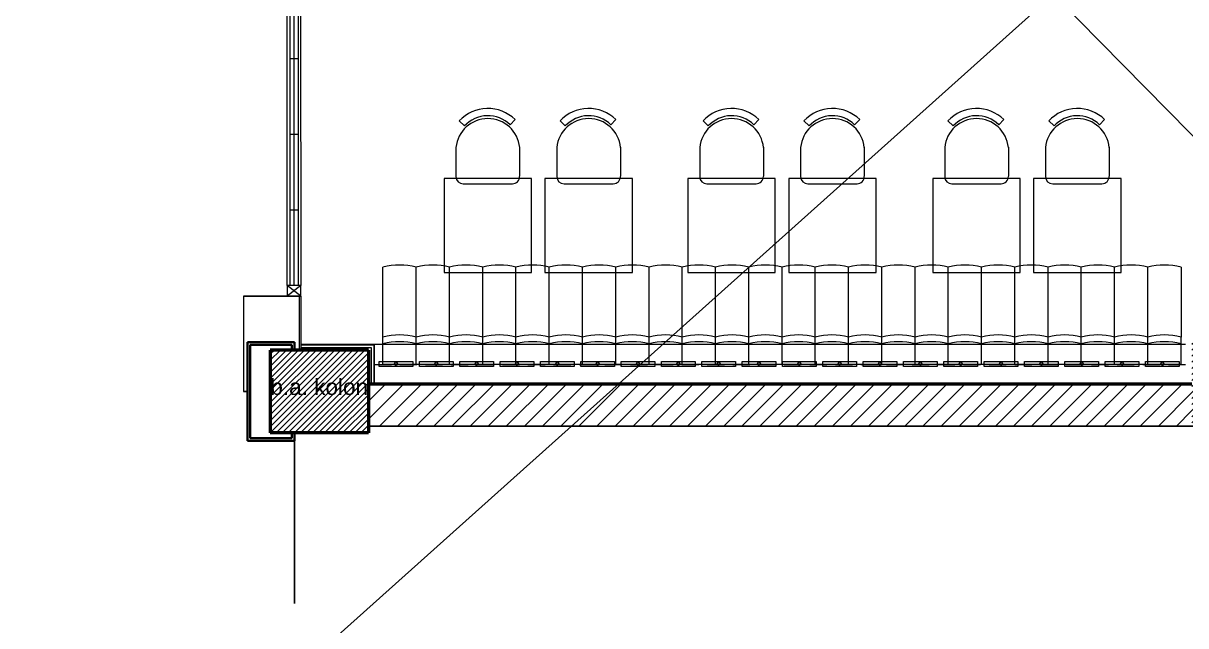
# Model space of a CAD drawing. Header units: millimetres. Extents: x 54215 to 67697, y 23496 to 56611.
# Drawn here: x 60167 to 61031, y 54699 to 55147 of the extents above; entities that cross this region are included whole.
import ezdxf

# ---------------------------------------------------------------- set-up
doc = ezdxf.new("R2010")
doc.units = ezdxf.units.MM
doc.linetypes.add('DASHED', pattern=[19.05, 12.7, -6.35])
for name, color, linetype, lineweight in [('- 0.09', 9, 'Continuous', 9), ('- 0.35', 3, 'Continuous', 35), ('- 0.50', 30, 'Continuous', 50), ('1-kutu profil', 5, 'Continuous', 0), ('no3_ahsap gorunus on ince', 32, 'Continuous', 13), ('no3_duvar kaplama', 8, 'Continuous', 0), ('no3_kutu profil gorunus', 8, 'Continuous', 0), ('no3_kutuprofil kesit', 74, 'Continuous', 18), ('no3_tefriş arka ince', 65, 'Continuous', 13)]:
    doc.layers.add(name, color=color, linetype=linetype, lineweight=lineweight)
doc.layers.add('0 rölöve', color=7, linetype='Continuous', true_color=0xf1380e)
for name, color, linetype, lineweight, true_color in [('no3_ahsap kesit on', 7, 'Continuous', 20, 0xfca103), ('no3_alçıpan kesit', 7, 'Continuous', 20, 0xf5003d), ('no3_doğrama kesit', 7, 'Continuous', 18, 0x35355a), ('no3_sandalye masa', 7, 'Continuous', 15, 0x9e0025), ('no3_tefriş ön ince', 7, 'Continuous', 18, 0x8c1aff)]:
    doc.layers.add(name, color=color, linetype=linetype, lineweight=lineweight, true_color=true_color)
doc.styles.get("Standard").update_dxf_attribs({"font": 'arial.ttf'})

# ---------------------------------------------------------------- blocks, each defined once
blk = doc.blocks.new('asmakatplanblok')
at = {"layer": '- 0.09'}
h = blk.add_hatch(dxfattribs=at)
h.set_pattern_fill('ANSI31', color=256)
h.set_pattern_definition([(45, (61649.389, 25204.291), (-2.245064, 2.245064), [])])
h.paths.add_polyline_path([(62945, 26874.28), (62872, 26874.28), (62872, 26812.78), (62945, 26812.78)])
h.paths.add_polyline_path([(63630.5, 26869.78), (63557, 26869.78), (63557, 26808.28), (63630.5, 26808.28)])
h.paths.add_polyline_path([(64212, 26868.78), (64138.5, 26868.78), (64138.5, 26807.28), (64212, 26807.28)])
h.paths.add_polyline_path([(64209, 26081.28), (64136, 26081.28), (64136, 26019.78), (64209, 26019.78)])
h.paths.add_polyline_path([(63630.5, 26082.28), (63557.5, 26082.28), (63557.5, 26020.78), (63630.5, 26020.78)])
h.paths.add_polyline_path([(62945, 26076.28), (62872, 26076.28), (62872, 26014.78), (62945, 26014.78)])
h = blk.add_hatch(dxfattribs=at)
h.set_pattern_fill('ANSI31', color=256, scale=3)
h.set_pattern_definition([(45, (61649.389, 25204.291), (-6.735192, 6.735192), [])])
h.paths.add_polyline_path([(64394, 26197.68), (64394, 26174.39), (64406.24, 26174.39), (64406.24, 26197.68)])
h.paths.add_polyline_path([(64138.5, 26868.78), (63630.5, 26869.78), (63630.5, 26835.78), (64138.5, 26835.78)])
h.paths.add_polyline_path([(62945, 26019.78), (64136, 26019.78), (64136, 26051.28), (63630.5, 26051.28), (63630.5, 26020.78), (63557.5, 26020.78), (63557.5, 26051.28), (62945, 26051.28)])
h.paths.add_polyline_path([(63557, 26868.78), (62945, 26868.78), (62945, 26834.78), (63557, 26834.78)])
h.paths.add_polyline_path([(64209, 26019.78), (64433.02, 26019.78), (64433.02, 26868.78), (64212, 26868.78), (64212, 26831.78), (64347.5, 26831.78), (64347.5, 26823.28), (64394, 26823.28), (64394, 26085.78), (64372.06, 26085.78), (64372.06, 26051.28), (64209, 26051.28)])
at = {"layer": '- 0.35'}
for p, q in [((62890, 26082.28), (62855, 26082.28)), ((62855, 26082.28), (62855, 26008.78)), ((62888, 26080.28), (62857, 26080.28)), ((62857, 26080.28), (62857, 26010.78)), ((62888, 26080.28), (62888, 26076.28)), ((62890, 26082.28), (62890, 26076.28)), ((62890, 26008.78), (62855, 26008.78)), ((62888, 26010.78), (62857, 26010.78))]:
    blk.add_line(p, q, dxfattribs=at)
at = {"layer": '- 0.35', "color": 2}
for p, q in [((62888, 26010.78), (62888, 26014.78)), ((62890, 26008.78), (62890, 26014.78))]:
    blk.add_line(p, q, dxfattribs=at)
at = {"layer": '- 0.50'}
for p, q in [((62872, 26076.28), (62872, 26014.78)), ((62945, 26076.28), (62872, 26076.28)), ((62945, 26076.28), (62945, 26014.78)), ((62945, 26051.28), (63557.5, 26051.28)), ((62945, 26014.78), (62872, 26014.78))]:
    blk.add_line(p, q, dxfattribs=at)
at = {"layer": '0 rölöve'}
blk.add_line((62890, 26008.78), (62890, 25887.95), dxfattribs=at)
blk.add_lwpolyline([(64212, 26868.78), (64433.02, 26868.78), (64433.02, 26019.78), (62945, 26019.78)], dxfattribs=at)
at = {"layer": 'no3_ahsap gorunus on ince'}
for p, q in [((62949.4, 26080.68), (63552.66, 26080.68)), ((63522, 26051.28), (62945.91, 26051.28))]:
    blk.add_line(p, q, dxfattribs=at)
at = {"layer": 'no3_ahsap kesit on'}
for points in [[(62894.67, 26080.28), (62949, 26080.28), (62949, 26051.28)], [(62894.67, 26078.28), (62947, 26078.28), (62947, 26051.28)], [(62953, 26067.78), (62978, 26067.78), (62978, 26064.18), (62953, 26064.18), (62953, 26067.78)], [(62983, 26067.78), (63008, 26067.78), (63008, 26064.18), (62983, 26064.18), (62983, 26067.78)], [(63013, 26067.78), (63038, 26067.78), (63038, 26064.18), (63013, 26064.18), (63013, 26067.78)], [(63043, 26067.78), (63068, 26067.78), (63068, 26064.18), (63043, 26064.18), (63043, 26067.78)], [(63073, 26067.78), (63098, 26067.78), (63098, 26064.18), (63073, 26064.18), (63073, 26067.78)], [(63103, 26067.78), (63128, 26067.78), (63128, 26064.18), (63103, 26064.18), (63103, 26067.78)], [(63133, 26067.78), (63158, 26067.78), (63158, 26064.18), (63133, 26064.18), (63133, 26067.78)], [(63163, 26067.78), (63188, 26067.78), (63188, 26064.18), (63163, 26064.18), (63163, 26067.78)], [(63193, 26067.78), (63217.99, 26067.78), (63217.99, 26064.18), (63193, 26064.18), (63193, 26067.78)], [(63222.99, 26067.78), (63247.99, 26067.78), (63247.99, 26064.18), (63222.99, 26064.18), (63222.99, 26067.78)], [(63252.99, 26067.78), (63277.99, 26067.78), (63277.99, 26064.18), (63252.99, 26064.18), (63252.99, 26067.78)], [(63282.99, 26067.78), (63307.99, 26067.78), (63307.99, 26064.18), (63282.99, 26064.18), (63282.99, 26067.78)], [(63312.99, 26067.78), (63337.99, 26067.78), (63337.99, 26064.18), (63312.99, 26064.18), (63312.99, 26067.78)], [(63342.99, 26067.78), (63367.99, 26067.78), (63367.99, 26064.18), (63342.99, 26064.18), (63342.99, 26067.78)], [(63372.99, 26067.78), (63397.99, 26067.78), (63397.99, 26064.18), (63372.99, 26064.18), (63372.99, 26067.78)], [(63402.99, 26067.78), (63427.99, 26067.78), (63427.99, 26064.18), (63402.99, 26064.18), (63402.99, 26067.78)], [(63432.99, 26067.78), (63457.99, 26067.78), (63457.99, 26064.18), (63432.99, 26064.18), (63432.99, 26067.78)], [(63462.99, 26067.78), (63487.99, 26067.78), (63487.99, 26064.18), (63462.99, 26064.18), (63462.99, 26067.78)], [(63492.99, 26067.78), (63517.99, 26067.78), (63517.99, 26064.18), (63492.99, 26064.18), (63492.99, 26067.78)], [(63522.99, 26067.78), (63547.99, 26067.78), (63547.99, 26064.18), (63522.99, 26064.18), (63522.99, 26067.78)]]:
    blk.add_lwpolyline(points, dxfattribs=at)
at = {"layer": 'no3_alçıpan kesit'}
for p, q in [((62893.47, 26116.28), (62893.47, 26076.28)), ((62894.67, 26116.28), (62894.67, 26076.28))]:
    blk.add_line(p, q, dxfattribs=at)
at = {"layer": 'no3_doğrama kesit'}
for p, q in [((62886.67, 26574.13), (62886.67, 26124.28)), ((62889.67, 26574.13), (62889.67, 26124.28)), ((62892.67, 26574.13), (62892.67, 26124.28)), ((62886.67, 26292.98), (62892.67, 26292.98)), ((62886.67, 26236.74), (62892.67, 26236.74)), ((62886.67, 26180.51), (62892.67, 26180.51))]:
    blk.add_line(p, q, dxfattribs=at)
for p in [(62889.67, 26292.98), (62889.67, 26236.74), (62889.67, 26180.51)]:
    blk.add_point(p, dxfattribs=at)
at = {"layer": 'no3_duvar kaplama'}
blk.add_lwpolyline([(62894.67, 26080.68), (62949.4, 26080.68), (62949.4, 26051.28)], dxfattribs=at)
at = {"layer": 'no3_kutu profil gorunus'}
for p, q in [((62884.67, 26124.28), (62884.33, 26757.78)), ((62894.33, 26757.78), (62894.67, 26124.28))]:
    blk.add_line(p, q, dxfattribs=at)
at = {"layer": 'no3_kutuprofil kesit'}
for p, q in [((62894.67, 26124.28), (62884.67, 26116.28)), ((62894.67, 26116.28), (62884.67, 26124.28))]:
    blk.add_line(p, q, dxfattribs=at)
blk.add_lwpolyline([(62884.67, 26116.28), (62894.67, 26116.28), (62894.67, 26124.28), (62884.67, 26124.28)], close=True, dxfattribs=at)
for points in [[(62895, 26116.28), (62852, 26116.28), (62852, 26045.53), (62855, 26045.53)], [(62895, 26116.08), (62852.2, 26116.08), (62852.2, 26045.73), (62855, 26045.73)]]:
    blk.add_lwpolyline(points, dxfattribs=at)
for centre in [(62965.5, 26065.98), (62995.5, 26065.98), (63025.5, 26065.98), (63055.5, 26065.98), (63085.5, 26065.98), (63115.5, 26065.98), (63145.5, 26065.98), (63175.5, 26065.98), (63205.5, 26065.98), (63235.49, 26065.98), (63265.49, 26065.98), (63295.49, 26065.98), (63325.49, 26065.98), (63355.49, 26065.98), (63385.49, 26065.98), (63415.49, 26065.98), (63445.49, 26065.98), (63475.49, 26065.98), (63505.49, 26065.98), (63535.49, 26065.98)]:
    blk.add_circle(centre, 1.05, dxfattribs=at)
at = {"layer": 'no3_tefriş arka ince', "linetype": 'DASHED'}
blk.add_lwpolyline([(62949.4, 26065.53), (63553.1, 26065.53)], dxfattribs=at)
at = {"layer": '0 rölöve'}
blk.add_text('b.a. kolon', height=12, dxfattribs=at).set_placement((62872.06, 26042.97))
blk = doc.blocks.new('sedirrwe')
at = {"layer": 'no3_tefriş ön ince'}
for p, q in [((-1399.1, 4164.69), (-1378.7, 4164.69)), ((-1399.1, 3571.16), (-1399.1, 4164.69)), ((-1378.7, 4164.69), (-1326.71, 4164.69)), ((-1399.1, 4139.96), (-1378.7, 4139.96)), ((-1378.7, 4139.96), (-1326.71, 4139.96)), ((-1399.1, 4115.23), (-1378.7, 4115.23)), ((-1378.7, 4115.23), (-1326.71, 4115.23)), ((-1399.1, 4090.5), (-1378.7, 4090.5)), ((-1378.7, 4090.5), (-1326.71, 4090.5)), ((-1399.1, 4065.77), (-1378.7, 4065.77)), ((-1378.7, 4065.77), (-1326.71, 4065.77)), ((-1399.1, 4041.04), (-1378.7, 4041.04)), ((-1378.7, 4041.04), (-1326.71, 4041.04)), ((-1399.1, 4016.3), (-1378.7, 4016.3)), ((-1378.7, 4016.3), (-1326.71, 4016.3)), ((-1399.1, 3991.57), (-1378.7, 3991.57)), ((-1378.7, 3991.57), (-1326.71, 3991.57)), ((-1399.1, 3966.84), (-1378.7, 3966.84)), ((-1378.7, 3966.84), (-1326.71, 3966.84)), ((-1399.1, 3942.11), (-1378.7, 3942.11)), ((-1378.7, 3942.11), (-1326.71, 3942.11)), ((-1399.1, 3917.38), (-1378.7, 3917.38)), ((-1378.7, 3917.38), (-1326.71, 3917.38)), ((-1399.1, 3892.65), (-1378.7, 3892.65)), ((-1378.7, 3892.65), (-1326.71, 3892.65)), ((-1399.1, 3867.92), (-1378.7, 3867.92)), ((-1378.7, 3867.92), (-1326.71, 3867.92)), ((-1399.1, 3843.19), (-1378.7, 3843.19)), ((-1378.7, 3843.19), (-1326.71, 3843.19)), ((-1399.1, 3818.46), (-1378.7, 3818.46)), ((-1378.7, 3818.46), (-1326.71, 3818.46)), ((-1399.1, 3793.73), (-1378.7, 3793.73)), ((-1378.7, 3793.73), (-1326.71, 3793.73)), ((-1399.1, 3769), (-1378.7, 3769)), ((-1378.7, 3769), (-1326.71, 3769)), ((-1399.1, 3744.27), (-1378.7, 3744.27)), ((-1378.7, 3744.27), (-1326.71, 3744.27)), ((-1399.1, 3719.54), (-1378.7, 3719.54)), ((-1378.7, 3719.54), (-1326.71, 3719.54)), ((-1399.1, 3694.81), (-1378.7, 3694.81)), ((-1378.7, 3694.81), (-1326.71, 3694.81)), ((-1399.1, 3670.08), (-1378.7, 3670.08)), ((-1378.7, 3670.08), (-1326.71, 3670.08)), ((-1399.1, 3645.35), (-1378.7, 3645.35)), ((-1378.7, 3645.35), (-1326.71, 3645.35)), ((-1399.1, 3620.62), (-1378.7, 3620.62)), ((-1378.7, 3620.62), (-1326.71, 3620.62)), ((-1399.1, 3595.89), (-1378.7, 3595.89)), ((-1378.7, 3595.89), (-1326.71, 3595.89)), ((-1399.1, 3571.16), (-1378.7, 3571.16)), ((-1326.71, 3571.16), (-1378.7, 3571.16))]:
    blk.add_line(p, q, dxfattribs=at)
for centre in [(-1430.57, 4152.32), (-1425.57, 4152.32), (-1373.57, 4152.32), (-1430.57, 4127.59), (-1425.57, 4127.59), (-1373.57, 4127.59), (-1430.57, 4102.86), (-1425.57, 4102.86), (-1373.57, 4102.86), (-1430.57, 4078.13), (-1425.57, 4078.13), (-1373.57, 4078.13), (-1430.57, 4053.4), (-1425.57, 4053.4), (-1373.57, 4053.4), (-1430.57, 4028.67), (-1425.57, 4028.67), (-1373.57, 4028.67), (-1430.57, 4003.94), (-1425.57, 4003.94), (-1373.57, 4003.94), (-1430.57, 3979.21), (-1425.57, 3979.21), (-1373.57, 3979.21), (-1430.57, 3954.48), (-1425.57, 3954.48), (-1373.57, 3954.48), (-1430.57, 3929.75), (-1425.57, 3929.75), (-1373.57, 3929.75), (-1430.57, 3905.02), (-1425.57, 3905.02), (-1373.57, 3905.02), (-1430.57, 3880.29), (-1425.57, 3880.29), (-1373.57, 3880.29), (-1430.57, 3855.56), (-1425.57, 3855.56), (-1373.57, 3855.56), (-1430.57, 3830.83), (-1425.57, 3830.83), (-1373.57, 3830.83), (-1430.57, 3806.1), (-1425.57, 3806.1), (-1373.57, 3806.1), (-1430.57, 3781.37), (-1425.57, 3781.37), (-1373.57, 3781.37), (-1430.57, 3756.64), (-1425.57, 3756.64), (-1373.57, 3756.64), (-1430.57, 3731.9), (-1425.57, 3731.9), (-1373.57, 3731.9), (-1430.57, 3707.17), (-1425.57, 3707.17), (-1373.57, 3707.17), (-1430.57, 3682.44), (-1425.57, 3682.44), (-1373.57, 3682.44), (-1430.57, 3657.71), (-1425.57, 3657.71), (-1373.57, 3657.71), (-1430.57, 3632.98), (-1425.57, 3632.98), (-1373.57, 3632.98), (-1430.57, 3608.25), (-1425.57, 3608.25), (-1373.57, 3608.25), (-1430.57, 3583.52), (-1425.57, 3583.52), (-1373.57, 3583.52)]:
    blk.add_arc(centre, 48.47, 345.219, 14.781, dxfattribs=at)
blk = doc.blocks.new('madalyon kolsuz')
at = {"layer": 'no3_sandalye masa'}
for p, q in [((4783.75, 1623.27, 0), (4779.94, 1627.07, 0)), ((4817.63, 1623.66, 0), (4821.44, 1627.46, 0)), ((4777.19, 1607.21, 0), (4776.88, 1585.68, 0)), ((4824.55, 1606.78, 0), (4824.25, 1585.25, 0)), ((4782.19, 1580.25, 0), (4818.78, 1579.72, 0))]:
    blk.add_line(p, q, dxfattribs=at)
for centre, radius, start, end in [((4800.88, 1606.9, 0), 29.08, 45, 136.07625), ((4800.85, 1604.7, 0), 23.79, 4.57521, 173.93046), ((4800.88, 1606.9, 0), 23.69, 45, 136.32089), ((4782.27, 1585.63, 0), 5.38, 179.17812, 269.17812), ((4818.86, 1585.11, 0), 5.38, 269.17812, 359.17812)]:
    blk.add_arc(centre, radius, start, end, dxfattribs=at)

msp = doc.modelspace()

# ---------------------------------------------------------------- linework, layer by layer
for p, q in [((62543.215, 56610.837), (59712.566, 54075.233)), ((59594.125, 56527.633), (61860.9, 54225.692)), ((60423.336, 54903.686), (60423.336, 54878.686))]:
    msp.add_line(p, q)
msp.add_lwpolyline([(60373.002, 54903.686), (60423.336, 54903.686), (60423.336, 54878.686)])
at = {"layer": '0 rölöve'}
msp.add_line((60488.336, 54878.686), (61034.836, 54878.686), dxfattribs=at)
at = {"layer": 'no3_sandalye masa'}
for points in [[(60544.655, 54961.328), (60544.655, 55031.328), (60479.655, 55031.328), (60479.655, 54961.328)], [(60619.655, 54961.328), (60619.655, 55031.328), (60554.655, 55031.328), (60554.655, 54961.328)], [(60725.956, 54961.328), (60725.956, 55031.328), (60660.956, 55031.328), (60660.956, 54961.328)], [(60800.956, 54961.328), (60800.956, 55031.328), (60735.956, 55031.328), (60735.956, 54961.328)], [(60908.109, 54961.328), (60908.109, 55031.328), (60843.109, 55031.328), (60843.109, 54961.328)], [(60983.109, 54961.328), (60983.109, 55031.328), (60918.109, 55031.328), (60918.109, 54961.328)]]:
    msp.add_lwpolyline(points, close=True, dxfattribs=at)

# ---------------------------------------------------------------- block references
msp.add_blockref('asmakatplanblok', (-2521.664, 28827.404))
at = {"rotation": 89.99999999999999}
msp.add_blockref('sedirrwe', (64598.878, 56292.034), dxfattribs=at)
at = {"layer": '1-kutu profil', "rotation": 0.8218835741372402}
for p in [(55734.828, 53378.649, 0), (55809.828, 53378.649, 0), (55916.129, 53378.649, 0), (55991.129, 53378.649, 0), (56098.282, 53378.649, 0), (56173.282, 53378.649, 0)]:
    msp.add_blockref('madalyon kolsuz', p, dxfattribs=at)

doc.saveas('drawing.dxf')
